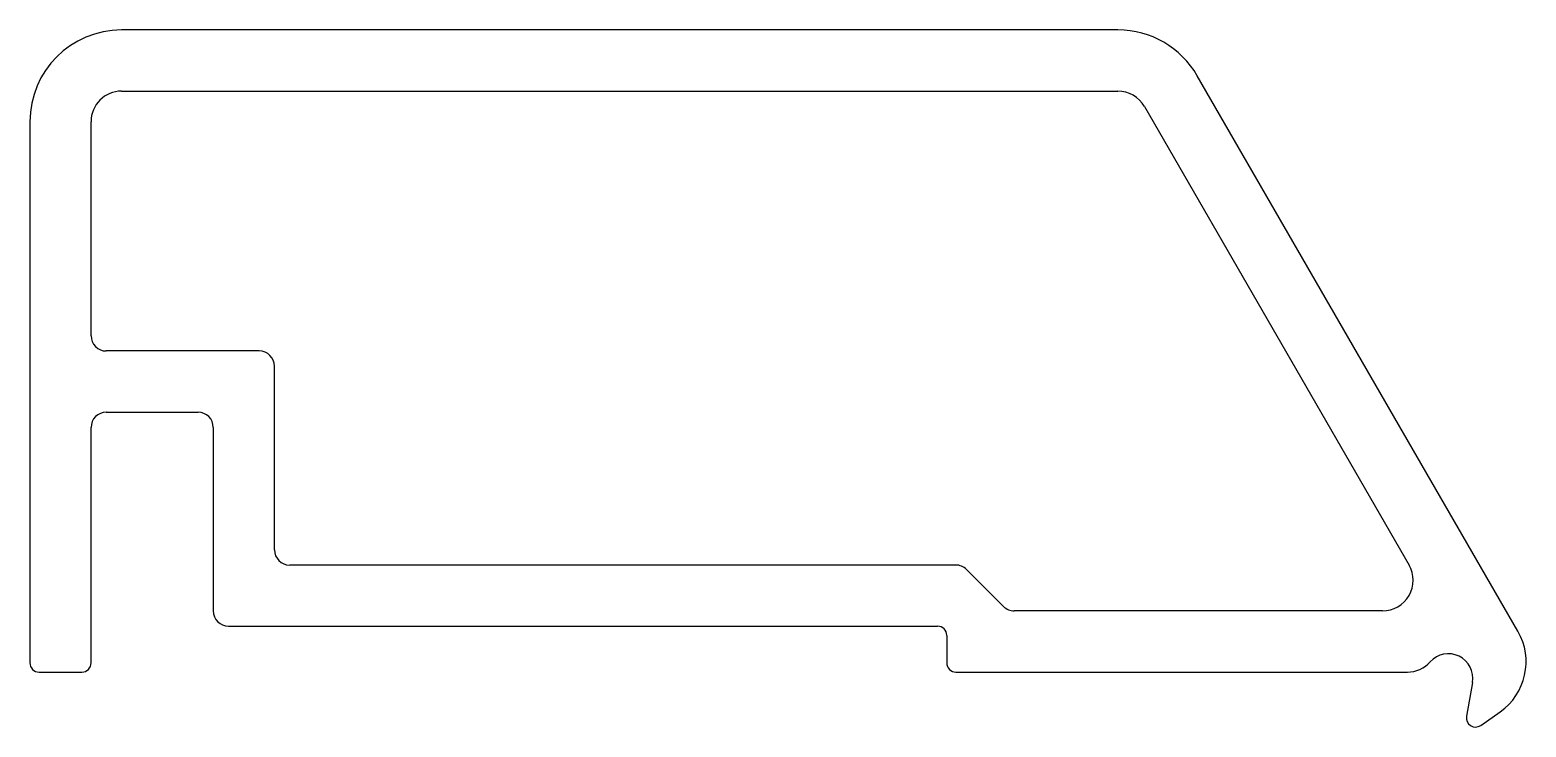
# Model space of a CAD drawing. Extents: x 2150.8 to 2199.8, y 856.1 to 878.9.
import ezdxf

# ---------------------------------------------------------------- set-up
doc = ezdxf.new("R2010")
doc.units = 0
doc.layers.get('0').update_dxf_attribs({"linetype": 'CONTINUOUS'})

msp = doc.modelspace()

# ---------------------------------------------------------------- linework, layer by layer
for p, q in [((2186.421, 878.926), (2153.821, 878.926)), ((2199.508, 859.26), (2189.019, 877.426)), ((2153.821, 876.926), (2186.421, 876.926)), ((2187.287, 876.426), (2195.947, 861.426)), ((2150.821, 875.926), (2150.821, 858.226)), ((2152.821, 868.926), (2152.821, 875.926)), ((2158.321, 868.426), (2153.321, 868.426)), ((2158.821, 861.926), (2158.821, 867.926)), ((2153.321, 866.426), (2156.321, 866.426)), ((2152.821, 858.226), (2152.821, 865.926)), ((2156.821, 865.926), (2156.821, 859.926)), ((2181.114, 861.426), (2159.321, 861.426)), ((2182.675, 860.073), (2181.468, 861.28)), ((2195.081, 859.926), (2183.028, 859.926)), ((2157.321, 859.426), (2180.521, 859.426)), ((2180.821, 859.126), (2180.821, 858.226)), ((2151.121, 857.926), (2152.521, 857.926)), ((2181.121, 857.926), (2195.892, 857.926)), ((2198.021, 857.587), (2197.826, 856.478)), ((2198.293, 856.18), (2198.923, 856.621))]:
    msp.add_line(p, q)
for centre, radius, start, end in [((2153.821, 875.926), 3, 90, 180), ((2186.421, 875.926), 3, 30, 90.0001), ((2153.821, 875.926), 1, 90, 180), ((2186.421, 875.926), 1, 30, 90), ((2153.321, 868.926), 0.5, 180, 270), ((2158.321, 867.926), 0.5, 0, 90), ((2153.321, 865.926), 0.5, 90, 180), ((2156.321, 865.926), 0.5, 0, 90), ((2159.321, 861.926), 0.5, 180, 270), ((2181.114, 860.926), 0.5, 44.9939, 89.9948), ((2195.081, 860.926), 1, 269.9999, 30), ((2157.321, 859.926), 0.5, 180, 270), ((2183.028, 860.426), 0.5, 224.9939, 269.9948), ((2180.521, 859.126), 0.3, 359.9907, 89.9977), ((2197.776, 858.26), 2, 304.9982, 30.0029), ((2151.121, 858.226), 0.3, 179.9907, 269.9977), ((2152.521, 858.226), 0.3, 270.0023, 0.0093), ((2181.121, 858.226), 0.3, 179.9907, 269.9977), ((2195.892, 858.926), 1, 270, 318.1897), ((2197.233, 857.726), 0.8, 350.0047, 138.1884), ((2198.121, 856.426), 0.3, 169.9953, 305.0043)]:
    msp.add_arc(centre, radius, start, end)

doc.saveas('drawing.dxf')
